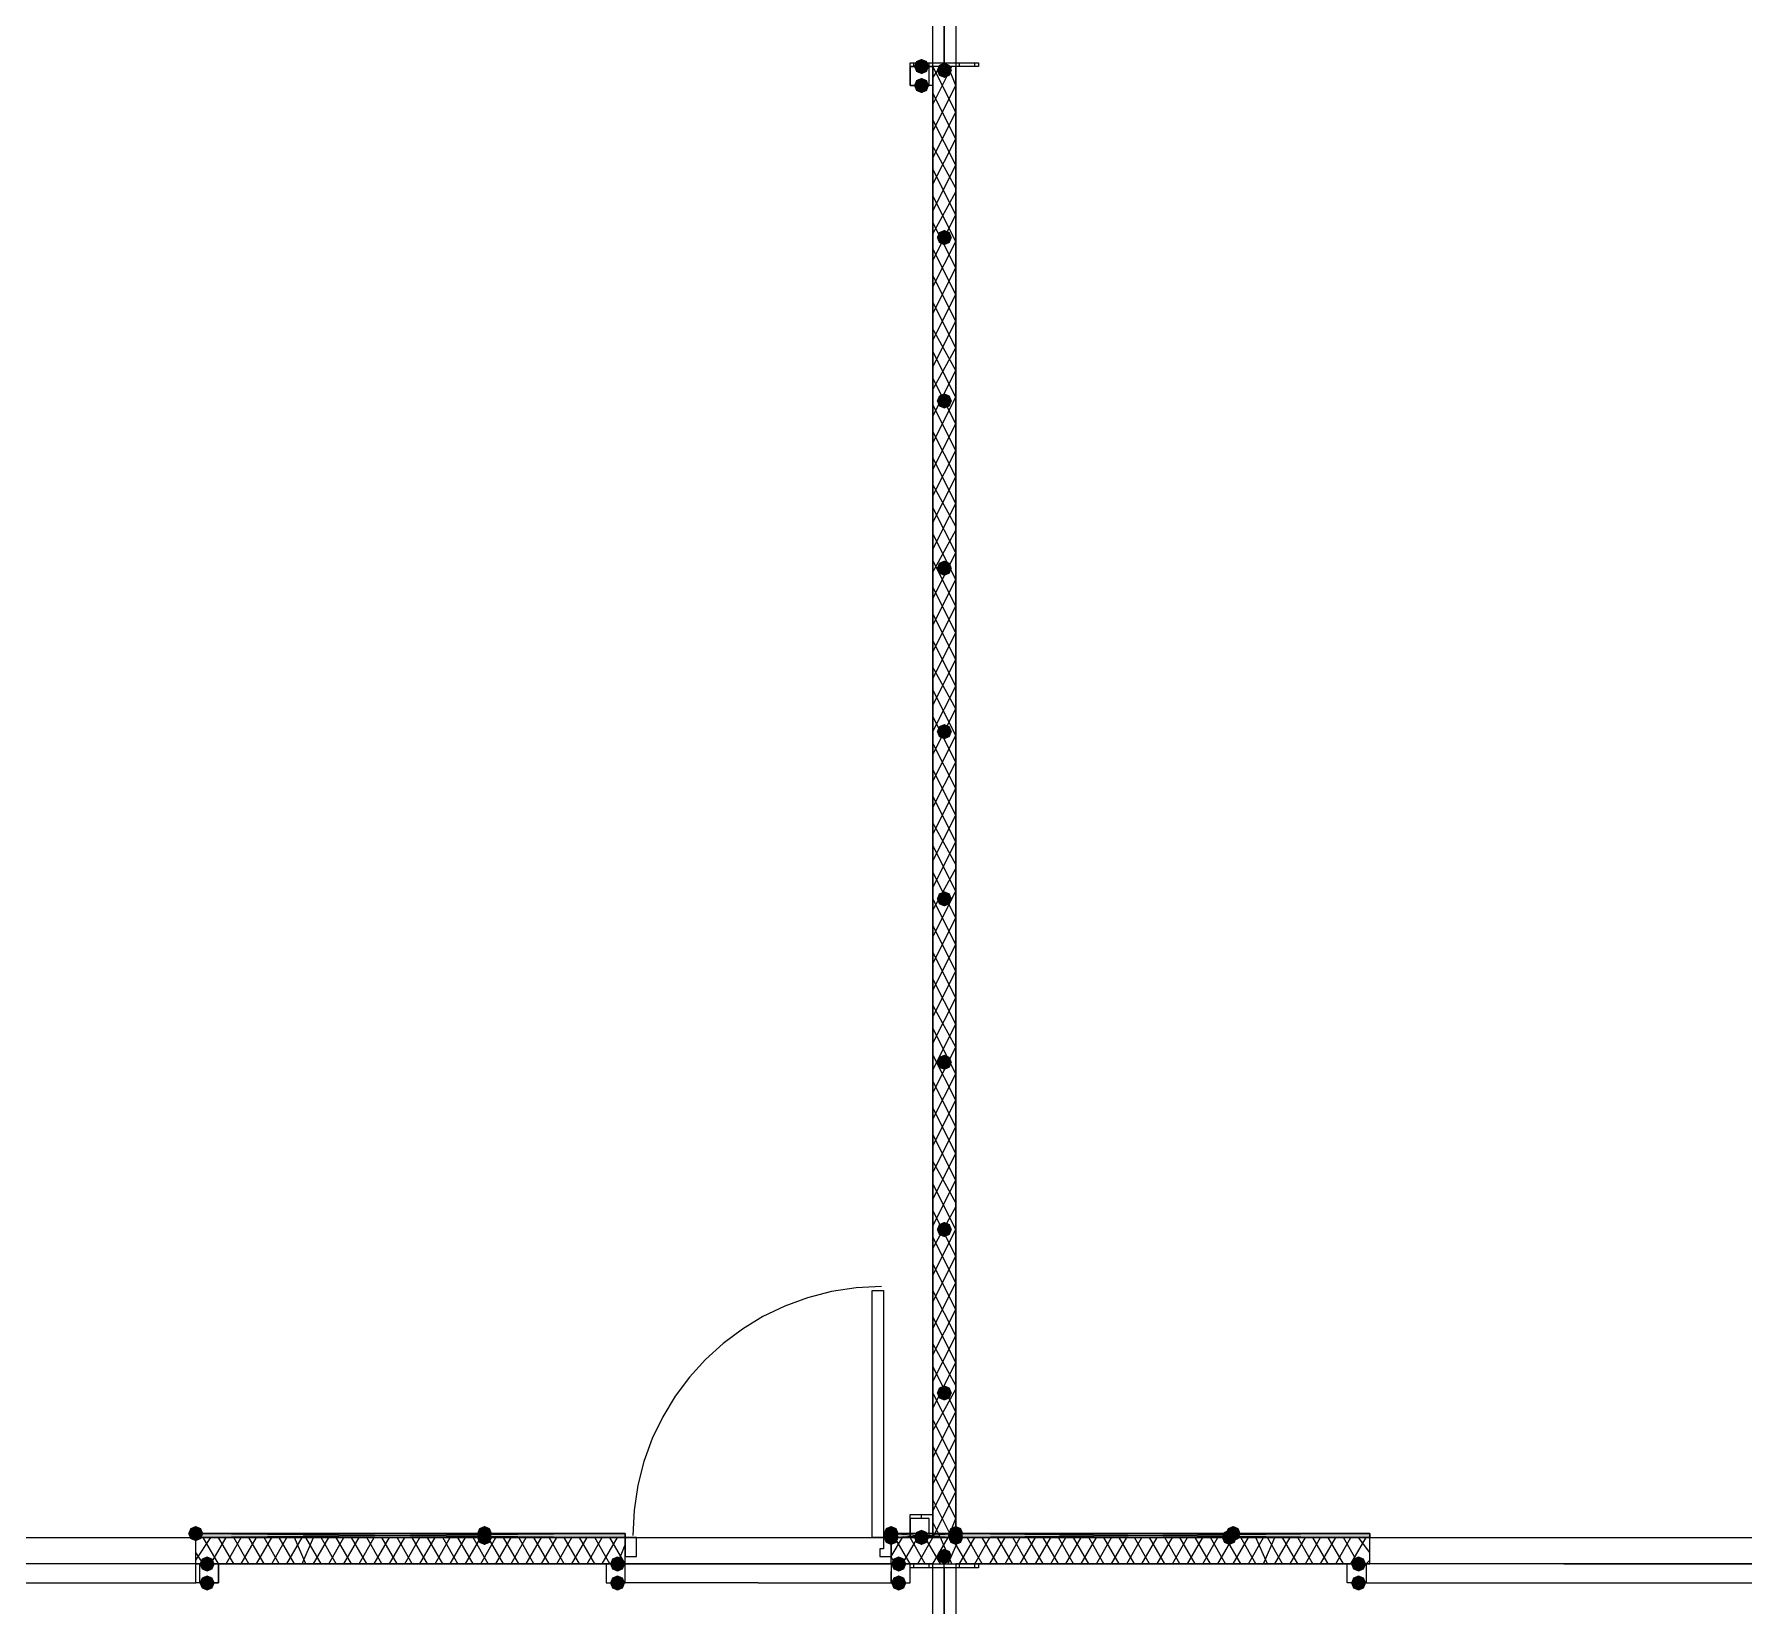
# Model space of a CAD drawing. Header units: millimetres. Extents: x 0 to 420, y 0 to 297.
# Drawn here: x 141.41 to 160.46, y 185.5 to 203.01 of the extents above; entities that cross this region are included whole.
import ezdxf

# ---------------------------------------------------------------- set-up
doc = ezdxf.new("R2010")
doc.units = ezdxf.units.MM
doc.layers.get('0').update_dxf_attribs({"linetype": 'CONTINUOUS'})

msp = doc.modelspace()

# ---------------------------------------------------------------- hatches: boundary and pattern name
at = {"true_color": 0x000007}
for points in [[(151.384, 202.649667), (151.359129, 202.589871), (151.299333, 202.565), (151.239538, 202.589871), (151.214667, 202.649667), (151.239537, 202.709462), (151.299333, 202.734333), (151.359129, 202.709463)], [(151.638, 202.607333), (151.613129, 202.547537), (151.553333, 202.522667), (151.493538, 202.547537), (151.468667, 202.607333), (151.493537, 202.667129), (151.553333, 202.692), (151.613129, 202.667129)], [(151.384, 202.438), (151.359129, 202.378204), (151.299333, 202.353333), (151.239538, 202.378204), (151.214667, 202.438), (151.239537, 202.497796), (151.299333, 202.522667), (151.359129, 202.497796)], [(151.638, 200.744667), (151.613129, 200.684871), (151.553333, 200.66), (151.493538, 200.684871), (151.468667, 200.744667), (151.493537, 200.804462), (151.553333, 200.829333), (151.613129, 200.804463)], [(151.638, 198.924333), (151.613129, 198.864537), (151.553333, 198.839667), (151.493538, 198.864537), (151.468667, 198.924333), (151.493537, 198.984129), (151.553333, 199.009), (151.613129, 198.984129)], [(151.638, 197.061667), (151.613129, 197.001871), (151.553333, 196.977), (151.493538, 197.001871), (151.468667, 197.061667), (151.493537, 197.121462), (151.553333, 197.146333), (151.613129, 197.121463)], [(151.638, 195.241333), (151.613129, 195.181537), (151.553333, 195.156667), (151.493538, 195.181537), (151.468667, 195.241333), (151.493537, 195.301129), (151.553333, 195.326), (151.613129, 195.301129)], [(151.638, 193.378667), (151.613129, 193.318871), (151.553333, 193.294), (151.493538, 193.318871), (151.468667, 193.378667), (151.493537, 193.438462), (151.553333, 193.463333), (151.613129, 193.438463)], [(151.638, 191.558333), (151.613129, 191.498538), (151.553333, 191.473667), (151.493538, 191.498538), (151.468667, 191.558333), (151.493537, 191.618129), (151.553333, 191.643), (151.613129, 191.618129)], [(151.638, 189.695667), (151.613129, 189.635871), (151.553333, 189.611), (151.493538, 189.635871), (151.468667, 189.695667), (151.493537, 189.755462), (151.553333, 189.780333), (151.613129, 189.755463)], [(151.638, 187.875333), (151.613129, 187.815537), (151.553333, 187.790667), (151.493538, 187.815537), (151.468667, 187.875333), (151.493537, 187.935129), (151.553333, 187.96), (151.613129, 187.935129)], [(151.384, 186.266667), (151.359129, 186.206871), (151.299333, 186.182), (151.239538, 186.206871), (151.214667, 186.266667), (151.239537, 186.326462), (151.299333, 186.351333), (151.359129, 186.326463)], [(151.638, 186.055), (151.613129, 185.995204), (151.553333, 185.970333), (151.493538, 185.995204), (151.468667, 186.055), (151.493537, 186.114796), (151.553333, 186.139667), (151.613129, 186.114796)], [(143.425333, 185.970333), (143.400463, 185.910537), (143.340667, 185.885667), (143.280871, 185.910537), (143.256, 185.970333), (143.280871, 186.030129), (143.340667, 186.055), (143.400462, 186.030129)], [(147.997333, 185.970333), (147.972463, 185.910537), (147.912667, 185.885667), (147.852871, 185.910537), (147.828, 185.970333), (147.852871, 186.030129), (147.912667, 186.055), (147.972462, 186.030129)], [(151.13, 185.970333), (151.105129, 185.910537), (151.045333, 185.885667), (150.985538, 185.910537), (150.960667, 185.970333), (150.985537, 186.030129), (151.045333, 186.055), (151.105129, 186.030129)], [(156.252333, 185.970333), (156.227463, 185.910537), (156.167667, 185.885667), (156.107871, 185.910537), (156.083, 185.970333), (156.107871, 186.030129), (156.167667, 186.055), (156.227462, 186.030129)], [(143.425333, 185.758667), (143.400463, 185.698871), (143.340667, 185.674), (143.280871, 185.698871), (143.256, 185.758667), (143.280871, 185.818462), (143.340667, 185.843333), (143.400462, 185.818463)], [(147.997333, 185.758667), (147.972463, 185.698871), (147.912667, 185.674), (147.852871, 185.698871), (147.828, 185.758667), (147.852871, 185.818462), (147.912667, 185.843333), (147.972462, 185.818463)], [(151.13, 185.758667), (151.105129, 185.698871), (151.045333, 185.674), (150.985538, 185.698871), (150.960667, 185.758667), (150.985537, 185.818462), (151.045333, 185.843333), (151.105129, 185.818463)], [(156.252333, 185.758667), (156.227463, 185.698871), (156.167667, 185.674), (156.107871, 185.698871), (156.083, 185.758667), (156.107871, 185.818462), (156.167667, 185.843333), (156.227462, 185.818463)]]:
    msp.add_hatch(color=0, dxfattribs=at).paths.add_polyline_path(points, flags=0)
at = {"true_color": 0x0000fe}
for points in [[(143.298333, 186.309), (143.273462, 186.249204), (143.213667, 186.224333), (143.153871, 186.249204), (143.129, 186.309), (143.153871, 186.368796), (143.213667, 186.393667), (143.273462, 186.368796)], [(143.298333, 186.309), (143.273462, 186.249204), (143.213667, 186.224333), (143.153871, 186.249204), (143.129, 186.309), (143.153871, 186.368796), (143.213667, 186.393667), (143.273462, 186.368796)], [(146.515667, 186.309), (146.490796, 186.249204), (146.431, 186.224333), (146.371204, 186.249204), (146.346333, 186.309), (146.371204, 186.368796), (146.431, 186.393667), (146.490796, 186.368796)], [(146.515667, 186.266667), (146.490796, 186.206871), (146.431, 186.182), (146.371204, 186.206871), (146.346333, 186.266667), (146.371204, 186.326462), (146.431, 186.351333), (146.490796, 186.326463)], [(151.045333, 186.309), (151.020463, 186.249204), (150.960667, 186.224333), (150.900871, 186.249204), (150.876, 186.309), (150.900871, 186.368796), (150.960667, 186.393667), (151.020462, 186.368796)], [(151.045333, 186.266667), (151.020463, 186.206871), (150.960667, 186.182), (150.900871, 186.206871), (150.876, 186.266667), (150.900871, 186.326462), (150.960667, 186.351333), (151.020462, 186.326463)], [(151.765, 186.309), (151.740129, 186.249204), (151.680333, 186.224333), (151.620538, 186.249204), (151.595667, 186.309), (151.620537, 186.368796), (151.680333, 186.393667), (151.740129, 186.368796)], [(151.765, 186.309), (151.740129, 186.249204), (151.680333, 186.224333), (151.620538, 186.249204), (151.595667, 186.309), (151.620537, 186.368796), (151.680333, 186.393667), (151.740129, 186.368796)], [(151.765, 186.266667), (151.740129, 186.206871), (151.680333, 186.182), (151.620538, 186.206871), (151.595667, 186.266667), (151.620537, 186.326462), (151.680333, 186.351333), (151.740129, 186.326463)], [(151.765, 186.266667), (151.740129, 186.206871), (151.680333, 186.182), (151.620538, 186.206871), (151.595667, 186.266667), (151.620537, 186.326462), (151.680333, 186.351333), (151.740129, 186.326463)], [(154.813, 186.266667), (154.788129, 186.206871), (154.728333, 186.182), (154.668538, 186.206871), (154.643667, 186.266667), (154.668537, 186.326462), (154.728333, 186.351333), (154.788129, 186.326463)], [(154.855333, 186.309), (154.830463, 186.249204), (154.770667, 186.224333), (154.710871, 186.249204), (154.686, 186.309), (154.710871, 186.368796), (154.770667, 186.393667), (154.830462, 186.368796)]]:
    msp.add_hatch(color=0, dxfattribs=at).paths.add_polyline_path(points, flags=0)
at = {"true_color": 0x000007}
h = msp.add_hatch(color=0, dxfattribs=at)
h.paths.add_polyline_path([(147.997333, 186.309), (143.213667, 186.309), (147.997333, 186.266667)], flags=0)
h.paths.add_polyline_path([(143.213667, 186.309), (147.997333, 186.266667), (143.213667, 186.266667)], flags=0)
h = msp.add_hatch(color=0, dxfattribs=at)
h.paths.add_polyline_path([(151.680333, 186.309), (150.960667, 186.309), (151.680333, 186.266667)], flags=0)
h.paths.add_polyline_path([(150.960667, 186.309), (151.680333, 186.266667), (150.960667, 186.266667)], flags=0)
h = msp.add_hatch(color=0, dxfattribs=at)
h.paths.add_polyline_path([(156.294667, 186.309), (151.680333, 186.309), (156.294667, 186.266667)], flags=0)
h.paths.add_polyline_path([(151.680333, 186.309), (156.294667, 186.266667), (151.680333, 186.266667)], flags=0)

# ---------------------------------------------------------------- linework, layer by layer
at = {"color": 0, "true_color": 0x000007}
for points in [[(134.323667, 220.768333), (134.323667, 186.266667), (151.426333, 186.266667), (151.426333, 220.768333)], [(168.783, 186.266667), (168.783, 220.768333), (151.680333, 220.768333), (151.680333, 186.266667)], [(151.934333, 202.649667), (151.172333, 202.649667), (151.172333, 202.692), (151.553333, 202.692), (151.553333, 203.327), (151.172333, 203.327), (151.172333, 203.369333), (151.934333, 203.369333), (151.934333, 203.327), (151.553333, 203.327), (151.553333, 202.692), (151.934333, 202.692)], [(151.426333, 202.438), (151.172333, 202.438), (151.172333, 202.649667), (151.426333, 202.649667)], [(151.384, 202.438), (151.384, 202.649667), (151.172333, 202.649667), (151.172333, 202.438)], [(150.876, 189.018333), (150.876, 186.266667), (150.749, 186.266667), (150.749, 189.018333)], [(151.426333, 186.266667), (151.172333, 186.266667), (151.172333, 186.520667), (151.426333, 186.520667)], [(151.384, 186.266667), (151.384, 186.478333), (151.172333, 186.478333), (151.172333, 186.266667)], [(147.997333, 186.309), (143.213667, 186.309), (147.997333, 186.266667)], [(143.213667, 186.309), (147.997333, 186.266667), (143.213667, 186.266667)], [(147.997333, 186.309), (147.997333, 186.266667), (143.213667, 186.266667), (143.213667, 186.309), (147.997333, 186.309), (143.213667, 186.309), (143.213667, 186.266667), (147.997333, 186.266667)], [(148.124333, 186.055), (148.124333, 186.139667), (148.124333, 186.266667), (147.997333, 186.266667), (147.997333, 186.055)], [(147.997333, 186.266667), (147.997333, 186.055)], [(150.960667, 186.055), (150.960667, 186.266667), (150.876, 186.266667), (150.876, 186.139667), (150.833667, 186.139667), (150.833667, 186.055)], [(151.680333, 186.309), (150.960667, 186.309), (151.680333, 186.266667)], [(150.960667, 186.309), (151.680333, 186.266667), (150.960667, 186.266667)], [(150.960667, 186.266667), (151.680333, 186.266667), (151.680333, 186.309), (150.960667, 186.309)], [(150.960667, 186.266667), (151.680333, 186.266667), (151.680333, 186.309), (150.960667, 186.309)], [(150.960667, 186.266667), (150.960667, 186.055)], [(156.294667, 186.309), (151.680333, 186.309), (156.294667, 186.266667)], [(151.680333, 186.309), (156.294667, 186.266667), (151.680333, 186.266667)], [(156.294667, 186.309), (156.294667, 186.266667), (151.680333, 186.266667), (151.680333, 186.309), (156.294667, 186.309), (151.680333, 186.309), (151.680333, 186.266667), (156.294667, 186.266667)], [(134.323667, 185.970333), (134.323667, 174.836667), (151.426333, 174.836667), (151.426333, 185.970333)], [(143.213667, 185.970333), (143.467667, 185.970333), (143.467667, 185.758667), (143.213667, 185.758667)], [(143.256, 185.970333), (143.256, 185.758667), (143.467667, 185.758667), (143.467667, 185.970333)], [(147.785667, 185.758667), (147.997333, 185.758667), (147.997333, 185.970333), (147.785667, 185.970333), (147.785667, 185.758667), (147.997333, 185.758667), (147.997333, 185.970333), (147.785667, 185.970333)], [(151.934333, 185.250667), (151.172333, 185.250667), (151.172333, 185.293), (151.553333, 185.293), (151.553333, 185.928), (151.172333, 185.928), (151.172333, 185.970333), (151.934333, 185.970333), (151.934333, 185.928), (151.553333, 185.928), (151.553333, 185.293), (151.934333, 185.293)], [(151.680333, 174.836667), (168.783, 174.836667), (168.783, 185.970333), (151.680333, 185.970333)], [(156.040667, 185.970333), (156.252333, 185.970333), (156.252333, 185.758667), (156.040667, 185.758667), (156.040667, 185.970333), (156.252333, 185.970333), (156.252333, 185.758667), (156.040667, 185.758667)]]:
    msp.add_lwpolyline(points, close=True, dxfattribs=at)
for points in [[(151.553333, 202.649667), (151.553333, 203.369333)], [(151.214667, 202.649667), (151.214667, 202.692)], [(151.384, 202.649667), (151.384, 202.692)], [(151.426333, 202.522667), (151.511, 202.649667)], [(151.426333, 202.226333), (151.638, 202.649667)], [(151.680333, 202.141667), (151.426333, 202.649667)], [(151.680333, 186.266667), (151.680333, 202.649667), (151.426333, 202.649667), (151.426333, 186.266667)], [(151.680333, 202.438), (151.595667, 202.649667)], [(151.722667, 202.649667), (151.722667, 202.692)], [(151.892, 202.649667), (151.892, 202.692)], [(151.426333, 201.93), (151.680333, 202.438)], [(151.680333, 201.845333), (151.426333, 202.353333)], [(151.426333, 201.633667), (151.680333, 202.141667)], [(151.680333, 201.549), (151.426333, 202.057)], [(151.426333, 201.337333), (151.680333, 201.845333)], [(151.680333, 201.295), (151.426333, 201.760667)], [(151.426333, 201.041), (151.680333, 201.549)], [(151.680333, 200.998667), (151.426333, 201.506667)], [(151.426333, 200.787), (151.680333, 201.252667)], [(151.680333, 200.702333), (151.426333, 201.210333)], [(151.426333, 200.490667), (151.680333, 200.998667)], [(151.680333, 200.406), (151.426333, 200.914)], [(151.426333, 200.194333), (151.680333, 200.702333)], [(151.680333, 200.109667), (151.426333, 200.617667)], [(151.426333, 199.898), (151.680333, 200.406)], [(151.680333, 199.813333), (151.426333, 200.321333)], [(151.426333, 199.601667), (151.680333, 200.109667)], [(151.680333, 199.517), (151.426333, 200.025)], [(151.426333, 199.305333), (151.680333, 199.813333)], [(151.680333, 199.263), (151.426333, 199.728667)], [(151.426333, 199.051333), (151.680333, 199.517)], [(151.680333, 198.966667), (151.426333, 199.474667)], [(151.426333, 198.755), (151.680333, 199.263)], [(151.680333, 198.670333), (151.426333, 199.178333)], [(151.426333, 198.458667), (151.680333, 198.966667)], [(151.680333, 198.374), (151.426333, 198.882)], [(151.426333, 198.162333), (151.680333, 198.670333)], [(151.680333, 198.077667), (151.426333, 198.585667)], [(151.426333, 197.866), (151.680333, 198.374)], [(151.680333, 197.781333), (151.426333, 198.289333)], [(151.426333, 197.569667), (151.680333, 198.077667)], [(151.680333, 197.527333), (151.426333, 197.993)], [(151.426333, 197.273333), (151.680333, 197.781333)], [(151.680333, 197.231), (151.426333, 197.739)], [(151.426333, 197.019333), (151.680333, 197.485)], [(151.680333, 196.934667), (151.426333, 197.442667)], [(151.426333, 196.723), (151.680333, 197.231)], [(151.680333, 196.638333), (151.426333, 197.146333)], [(151.426333, 196.426667), (151.680333, 196.934667)], [(151.680333, 196.342), (151.426333, 196.85)], [(151.426333, 196.130333), (151.680333, 196.638333)], [(151.680333, 196.045667), (151.426333, 196.553667)], [(151.426333, 195.834), (151.680333, 196.342)], [(151.680333, 195.749333), (151.426333, 196.257333)], [(151.426333, 195.537667), (151.680333, 196.045667)], [(151.680333, 195.495333), (151.426333, 195.961)], [(151.426333, 195.241333), (151.680333, 195.749333)], [(151.680333, 195.199), (151.426333, 195.707)], [(151.426333, 194.987333), (151.680333, 195.495333)], [(151.680333, 194.902667), (151.426333, 195.410667)], [(151.426333, 194.691), (151.680333, 195.199)], [(151.680333, 194.606333), (151.426333, 195.114333)], [(151.426333, 194.394667), (151.680333, 194.902667)], [(151.680333, 194.31), (151.426333, 194.818)], [(151.426333, 194.098333), (151.680333, 194.606333)], [(151.680333, 194.013667), (151.426333, 194.521667)], [(151.426333, 193.802), (151.680333, 194.31)], [(151.680333, 193.759667), (151.426333, 194.225333)], [(151.426333, 193.505667), (151.680333, 194.013667)], [(151.680333, 193.463333), (151.426333, 193.971333)], [(151.426333, 193.251667), (151.680333, 193.717333)], [(151.680333, 193.167), (151.426333, 193.675)], [(151.426333, 192.955333), (151.680333, 193.463333)], [(151.680333, 192.870667), (151.426333, 193.378667)], [(151.426333, 192.659), (151.680333, 193.167)], [(151.680333, 192.574333), (151.426333, 193.082333)], [(151.426333, 192.362667), (151.680333, 192.870667)], [(151.680333, 192.278), (151.426333, 192.786)], [(151.426333, 192.066333), (151.680333, 192.574333)], [(151.680333, 191.981667), (151.426333, 192.489667)], [(151.426333, 191.77), (151.680333, 192.278)], [(151.680333, 191.727667), (151.426333, 192.193333)], [(151.426333, 191.473667), (151.680333, 191.981667)], [(151.680333, 191.431333), (151.426333, 191.939333)], [(151.426333, 191.219667), (151.680333, 191.727667)], [(151.680333, 191.135), (151.426333, 191.643)], [(151.426333, 190.923333), (151.680333, 191.431333)], [(151.680333, 190.838667), (151.426333, 191.346667)], [(151.426333, 190.627), (151.680333, 191.135)], [(151.680333, 190.542333), (151.426333, 191.050333)], [(151.426333, 190.330667), (151.680333, 190.838667)], [(151.680333, 190.246), (151.426333, 190.754)], [(151.426333, 190.034333), (151.680333, 190.542333)], [(151.680333, 189.992), (151.426333, 190.457667)], [(151.426333, 189.738), (151.680333, 190.246)], [(151.680333, 189.695667), (151.426333, 190.203667)], [(151.426333, 189.484), (151.680333, 189.949667)], [(151.680333, 189.399333), (151.426333, 189.907333)], [(151.426333, 189.187667), (151.680333, 189.695667)], [(151.680333, 189.103), (151.426333, 189.611)], [(151.426333, 188.891333), (151.680333, 189.399333)], [(151.680333, 188.806667), (151.426333, 189.314667)], [(150.854833, 189.060667), (150.571325, 189.046351), (150.296006, 189.004333), (150.030272, 188.936007), (149.775515, 188.842766), (149.53313, 188.726004), (149.304509, 188.587114), (149.091048, 188.427491), (148.894139, 188.248528), (148.715176, 188.051619), (148.555552, 187.838157), (148.416663, 187.609537), (148.299901, 187.367151), (148.20666, 187.112395), (148.138334, 186.84666), (148.096316, 186.571342), (148.082, 186.287833)], [(151.426333, 188.595), (151.680333, 189.103)], [(151.680333, 188.510333), (151.426333, 189.018333)], [(151.426333, 188.298667), (151.680333, 188.806667)], [(151.680333, 188.214), (151.426333, 188.722)], [(151.426333, 188.002333), (151.680333, 188.510333)], [(151.680333, 187.96), (151.426333, 188.425667)], [(151.426333, 187.706), (151.680333, 188.214)], [(151.680333, 187.663667), (151.426333, 188.171667)], [(151.426333, 187.452), (151.680333, 187.917667)], [(151.680333, 187.367333), (151.426333, 187.875333)], [(151.426333, 187.155667), (151.680333, 187.663667)], [(151.680333, 187.071), (151.426333, 187.579)], [(151.426333, 186.859333), (151.680333, 187.367333)], [(151.680333, 186.774667), (151.426333, 187.282667)], [(151.426333, 186.563), (151.680333, 187.071)], [(151.680333, 186.478333), (151.426333, 186.986333)], [(151.426333, 186.266667), (151.680333, 186.774667)], [(151.638, 186.266667), (151.426333, 186.69)], [(151.299333, 186.478333), (151.299333, 186.520667)], [(151.595667, 186.266667), (151.680333, 186.478333)], [(147.997333, 186.309), (143.213667, 186.309), (147.997333, 186.309), (143.213667, 186.266667)], [(143.213667, 186.012667), (143.383, 186.266667)], [(143.213667, 185.970333), (143.213667, 186.266667)], [(143.213667, 185.970333), (143.213667, 186.266667)], [(147.997333, 186.266667), (143.213667, 186.266667)], [(143.467667, 185.970333), (143.298333, 186.266667)], [(143.383, 185.970333), (143.552333, 186.266667)], [(143.637, 185.970333), (143.467667, 186.266667)], [(143.552333, 185.970333), (143.721667, 186.266667)], [(143.806333, 185.970333), (143.637, 186.266667)], [(143.721667, 185.970333), (143.891, 186.266667)], [(143.975667, 185.970333), (143.806333, 186.266667)], [(143.891, 185.970333), (144.060333, 186.266667)], [(144.145, 185.970333), (143.975667, 186.266667)], [(144.060333, 185.970333), (144.229667, 186.266667)], [(144.314333, 185.970333), (144.145, 186.266667)], [(144.229667, 185.970333), (144.399, 186.266667)], [(144.441333, 185.970333), (144.314333, 186.266667)], [(144.399, 185.970333), (144.526, 186.266667)], [(144.610667, 185.970333), (144.441333, 186.266667)], [(144.526, 185.970333), (144.695333, 186.266667)], [(144.78, 185.970333), (144.610667, 186.266667)], [(144.695333, 185.970333), (144.864667, 186.266667)], [(144.949333, 185.970333), (144.78, 186.266667)], [(144.864667, 185.970333), (145.034, 186.266667)], [(145.118667, 185.970333), (144.949333, 186.266667)], [(145.034, 185.970333), (145.203333, 186.266667)], [(145.288, 185.970333), (145.118667, 186.266667)], [(145.203333, 185.970333), (145.372667, 186.266667)], [(145.457333, 185.970333), (145.288, 186.266667)], [(145.372667, 185.970333), (145.542, 186.266667)], [(145.626667, 185.970333), (145.457333, 186.266667)], [(145.542, 185.970333), (145.711333, 186.266667)], [(145.796, 185.970333), (145.626667, 186.266667)], [(145.711333, 185.970333), (145.880667, 186.266667)], [(145.965333, 185.970333), (145.796, 186.266667)], [(145.880667, 185.970333), (146.05, 186.266667)], [(146.134667, 185.970333), (145.965333, 186.266667)], [(146.05, 185.970333), (146.219333, 186.266667)], [(146.304, 185.970333), (146.134667, 186.266667)], [(146.219333, 185.970333), (146.388667, 186.266667)], [(146.473333, 185.970333), (146.304, 186.266667)], [(146.388667, 185.970333), (146.558, 186.266667)], [(146.642667, 185.970333), (146.473333, 186.266667)], [(146.558, 185.970333), (146.727333, 186.266667)], [(146.812, 185.970333), (146.642667, 186.266667)], [(146.727333, 185.970333), (146.896667, 186.266667)], [(146.981333, 185.970333), (146.812, 186.266667)], [(146.896667, 185.970333), (147.066, 186.266667)], [(147.150667, 185.970333), (146.981333, 186.266667)], [(147.066, 185.970333), (147.235333, 186.266667)], [(147.32, 185.970333), (147.150667, 186.266667)], [(147.235333, 185.970333), (147.404667, 186.266667)], [(147.489333, 185.970333), (147.32, 186.266667)], [(147.404667, 185.970333), (147.574, 186.266667)], [(147.658667, 185.970333), (147.489333, 186.266667)], [(147.574, 185.970333), (147.743333, 186.266667)], [(147.828, 185.970333), (147.658667, 186.266667)], [(147.743333, 185.970333), (147.912667, 186.266667)], [(147.997333, 185.970333), (147.828, 186.266667)], [(147.997333, 186.224333), (147.997333, 186.266667)], [(147.997333, 185.970333), (147.997333, 186.055), (147.997333, 186.266667)], [(151.680333, 186.266667), (150.960667, 186.266667), (151.680333, 186.309), (150.960667, 186.309)], [(150.960667, 186.055), (151.087667, 186.266667)], [(150.960667, 185.970333), (150.960667, 186.055), (150.960667, 186.266667)], [(151.426333, 186.266667), (150.960667, 186.266667)], [(151.172333, 185.970333), (151.003, 186.266667)], [(151.087667, 185.970333), (151.257, 186.266667)], [(151.341667, 185.970333), (151.172333, 186.266667)], [(151.257, 185.970333), (151.426333, 186.266667)], [(151.511, 185.970333), (151.341667, 186.266667)], [(151.511, 186.266667), (151.426333, 186.436)], [(151.426333, 185.970333), (151.595667, 186.266667)], [(151.638, 185.970333), (151.511, 186.266667)], [(151.595667, 185.970333), (151.722667, 186.266667)], [(151.807333, 185.970333), (151.638, 186.266667)], [(156.294667, 186.309), (151.680333, 186.309), (156.294667, 186.309), (151.680333, 186.266667)], [(156.294667, 186.266667), (151.680333, 186.266667)], [(151.722667, 185.970333), (151.892, 186.266667)], [(151.976667, 185.970333), (151.807333, 186.266667)], [(151.892, 185.970333), (152.061333, 186.266667)], [(152.146, 185.970333), (151.976667, 186.266667)], [(152.061333, 185.970333), (152.230667, 186.266667)], [(152.315333, 185.970333), (152.146, 186.266667)], [(152.230667, 185.970333), (152.4, 186.266667)], [(152.484667, 185.970333), (152.315333, 186.266667)], [(152.4, 185.970333), (152.569333, 186.266667)], [(152.654, 185.970333), (152.484667, 186.266667)], [(152.569333, 185.970333), (152.738667, 186.266667)], [(152.823333, 185.970333), (152.654, 186.266667)], [(152.738667, 185.970333), (152.908, 186.266667)], [(152.992667, 185.970333), (152.823333, 186.266667)], [(152.908, 185.970333), (153.077333, 186.266667)], [(153.162, 185.970333), (152.992667, 186.266667)], [(153.077333, 185.970333), (153.246667, 186.266667)], [(153.331333, 185.970333), (153.162, 186.266667)], [(153.246667, 185.970333), (153.416, 186.266667)], [(153.500667, 185.970333), (153.331333, 186.266667)], [(153.416, 185.970333), (153.585333, 186.266667)], [(153.67, 185.970333), (153.500667, 186.266667)], [(153.585333, 185.970333), (153.754667, 186.266667)], [(153.839333, 185.970333), (153.67, 186.266667)], [(153.754667, 185.970333), (153.924, 186.266667)], [(154.008667, 185.970333), (153.839333, 186.266667)], [(153.924, 185.970333), (154.093333, 186.266667)], [(154.178, 185.970333), (154.008667, 186.266667)], [(154.093333, 185.970333), (154.262667, 186.266667)], [(154.347333, 185.970333), (154.178, 186.266667)], [(154.262667, 185.970333), (154.432, 186.266667)], [(154.516667, 185.970333), (154.347333, 186.266667)], [(154.432, 185.970333), (154.601333, 186.266667)], [(154.686, 185.970333), (154.516667, 186.266667)], [(154.601333, 185.970333), (154.770667, 186.266667)], [(154.855333, 185.970333), (154.686, 186.266667)], [(154.770667, 185.970333), (154.94, 186.266667)], [(155.024667, 185.970333), (154.855333, 186.266667)], [(154.94, 185.970333), (155.109333, 186.266667)], [(155.151667, 185.970333), (155.024667, 186.266667)], [(155.109333, 185.970333), (155.236333, 186.266667)], [(155.321, 185.970333), (155.151667, 186.266667)], [(155.236333, 185.970333), (155.405667, 186.266667)], [(155.490333, 185.970333), (155.321, 186.266667)], [(155.405667, 185.970333), (155.575, 186.266667)], [(155.659667, 185.970333), (155.490333, 186.266667)], [(155.575, 185.970333), (155.744333, 186.266667)], [(155.829, 185.970333), (155.659667, 186.266667)], [(155.744333, 185.970333), (155.913667, 186.266667)], [(155.998333, 185.970333), (155.829, 186.266667)], [(155.913667, 185.970333), (156.083, 186.266667)], [(156.167667, 185.970333), (155.998333, 186.266667)], [(156.083, 185.970333), (156.252333, 186.266667)], [(156.294667, 186.097333), (156.167667, 186.266667)], [(156.294667, 185.970333), (156.294667, 186.266667)], [(156.294667, 185.970333), (156.294667, 186.266667)], [(143.298333, 185.970333), (143.213667, 186.097333)], [(147.912667, 185.970333), (147.997333, 186.182)], [(143.213667, 185.885667), (143.213667, 185.970333), (141.054667, 185.970333)], [(141.054667, 185.758667), (143.213667, 185.758667), (143.213667, 185.885667)], [(143.213667, 185.970333), (147.997333, 185.970333)], [(147.997333, 185.970333), (147.997333, 186.055)], [(147.997333, 185.885667), (147.997333, 185.970333), (149.479, 185.970333)], [(149.479, 185.758667), (147.997333, 185.758667), (147.997333, 185.885667)], [(149.479, 185.758667), (150.960667, 185.758667), (151.172333, 185.758667), (151.172333, 185.970333), (150.960667, 185.970333), (150.960667, 185.758667), (151.172333, 185.758667), (151.172333, 185.970333), (150.960667, 185.970333), (150.960667, 185.758667), (150.960667, 185.885667)], [(149.479, 185.970333), (150.960667, 185.970333), (150.960667, 185.885667)], [(151.003, 185.970333), (150.960667, 186.055)], [(150.960667, 185.970333), (150.960667, 186.055)], [(150.960667, 185.970333), (156.294667, 185.970333)], [(151.214667, 185.928), (151.214667, 185.970333)], [(151.384, 185.928), (151.384, 185.970333)], [(151.553333, 185.250667), (151.553333, 185.970333)], [(151.722667, 185.928), (151.722667, 185.970333)], [(151.892, 185.928), (151.892, 185.970333)], [(156.252333, 185.970333), (156.294667, 186.012667)], [(158.453667, 185.970333), (156.252333, 185.970333), (156.252333, 185.885667)], [(156.252333, 185.885667), (156.252333, 185.758667), (158.453667, 185.758667)], [(158.453667, 185.970333), (160.612667, 185.970333), (160.824333, 185.970333), (160.824333, 185.758667), (160.612667, 185.758667), (160.612667, 185.970333), (160.866667, 185.970333), (160.866667, 185.758667), (160.612667, 185.758667), (160.612667, 185.970333), (160.612667, 185.885667)], [(158.453667, 185.758667), (160.612667, 185.758667), (160.612667, 185.885667)]]:
    msp.add_lwpolyline(points, dxfattribs=at)

doc.saveas('drawing.dxf')
